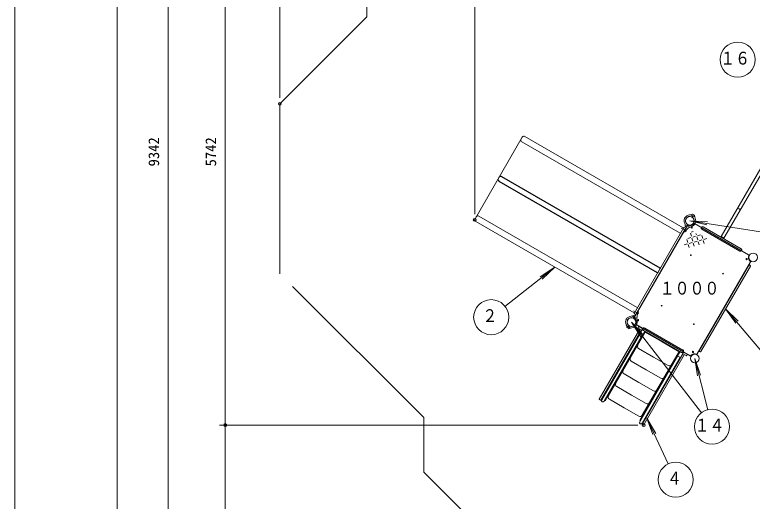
# Model space of a CAD drawing. Units: millimetres on the paper, scale 1:60. Extents: x -18 to 420, y -297 to 594.
# Drawn here: x 0 to 126.1, y 408.4 to 491.7 of the extents above; entities that cross this region are included whole.
import ezdxf
from ezdxf.enums import TextEntityAlignment as Align

# ---------------------------------------------------------------- set-up
doc = ezdxf.new("R2010")
doc.units = ezdxf.units.MM
doc.header["$PDMODE"] = 32
doc.header["$PDSIZE"] = 0.5
doc.linetypes.add('USER1', pattern=[50.8, 31.75, -6.35, 6.35, -6.35])
doc.linetypes.add('USER3', pattern=[63.5, 31.75, -6.35, 6.35, -6.35, 6.35, -6.35])
doc.layers.add('DEFPOINTS_3', color=7, linetype='Continuous', lineweight=9)
doc.layers.add('LY_1', color=7, linetype='Continuous', lineweight=9)
doc.styles.add('ＭＳ ゴシック', font='')
doc.styles.get('ＭＳ ゴシック').set_extended_font_data('MS Gothic')

# ---------------------------------------------------------------- blocks, each defined once
blk = doc.blocks.new('-000-_DOTSMALL')
at = {"color": 7, "linetype": 'Continuous', "lineweight": 9}
blk.add_circle((0, 0), 0.0625, dxfattribs=at)
blk.add_circle((0, 0), 0.0625, dxfattribs=at)

msp = doc.modelspace()

# ---------------------------------------------------------------- linework, layer by layer
at = {"layer": 'DEFPOINTS_3'}
msp.add_line((0, 594), (0, 297), dxfattribs=at)
at = {"layer": 'LY_1'}
for p, q in [((17.5, 579), (17.5, 312)), ((120.778, 453.71), (139.195, 485.608)), ((121.269, 453.426), (139.686, 485.325)), ((78.704, 456.735), (86.788, 470.736)), ((87.243, 470.858), (114.306, 455.233)), ((86.701, 469.92), (113.764, 454.295)), ((82.785, 463.136), (109.848, 447.511)), ((82.826, 463.208), (109.889, 447.583)), ((83.243, 463.93), (110.306, 448.305)), ((83.285, 464.002), (110.348, 448.377)), ((79.368, 457.218), (106.431, 441.593)), ((114.507, 456.753), (114.505, 456.754)), ((114.674, 457.042), (114.671, 457.043)), ((115.813, 457.093), (116.01, 457.433)), ((115.856, 457.068), (116.053, 457.408)), ((115.996, 457.479), (115.881, 457.541)), ((116.099, 457.42), (116.202, 457.356)), ((78.826, 456.28), (105.889, 440.655)), ((109.92, 447.469), (114.416, 455.256)), ((115.075, 455.715), (110.466, 447.732)), ((114.484, 455.275), (114.672, 455.166)), ((114.789, 455.389), (114.686, 455.453)), ((115.032, 455.74), (114.836, 455.4)), ((120.844, 453.258), (116.22, 455.928)), ((117.723, 455.351), (124.218, 451.601)), ((114.69, 455.098), (106.198, 440.39)), ((114.434, 454.535), (114.512, 454.495)), ((117.496, 454.958), (123.991, 451.208)), ((121.269, 453.426), (120.778, 453.71)), ((120.844, 453.258), (125.469, 450.588)), ((121.248, 441.507), (125.793, 449.379)), ((105.856, 439.748), (110.466, 447.732)), ((125.499, 448.819), (117.04, 434.169)), ((125.773, 448.661), (117.315, 434.011)), ((125.742, 448.775), (125.613, 448.85)), ((121.248, 441.507), (116.703, 433.635)), ((105.813, 439.773), (106.01, 440.113)), ((105.996, 440.159), (105.889, 440.216)), ((105.942, 440.48), (106.13, 440.372)), ((106.558, 440.893), (106.632, 440.846)), ((104.507, 439.432), (104.505, 439.434)), ((104.674, 439.721), (104.671, 439.722)), ((99.953, 425.872), (106.863, 437.841)), ((100.227, 425.714), (107.162, 437.726)), ((104.789, 438.068), (104.678, 438.138)), ((105.032, 438.42), (104.836, 438.08)), ((105.075, 438.395), (104.879, 438.055)), ((104.892, 438.009), (104.999, 437.952)), ((110.869, 435.98), (106.245, 438.65)), ((106.591, 438.153), (106.666, 438.282)), ((106.621, 438.039), (107.22, 437.693)), ((106.629, 438.369), (106.656, 438.415)), ((107.401, 437.923), (106.629, 438.369)), ((107.428, 437.969), (106.656, 438.415)), ((106.848, 437.049), (107.365, 437.944)), ((110.744, 435.763), (107.496, 437.638)), ((110.97, 436.155), (107.723, 438.03)), ((100.369, 425.747), (106.883, 437.029)), ((100.762, 425.521), (107.276, 436.802)), ((100.956, 425.644), (107.74, 437.393)), ((101.52, 426.454), (107.812, 437.351)), ((107.31, 436.782), (106.848, 437.049)), ((107.31, 436.782), (107.727, 437.504)), ((107.682, 437.426), (110.699, 435.685)), ((113.715, 433.943), (110.699, 435.685)), ((110.744, 435.763), (113.991, 433.888)), ((110.869, 435.98), (115.494, 433.311)), ((110.97, 436.155), (114.218, 434.28)), ((109.199, 433.086), (106.673, 434.545)), ((106.874, 422.227), (113.657, 433.976)), ((107.294, 423.12), (113.585, 434.018)), ((113.344, 433.299), (113.76, 434.021)), ((113.805, 433.032), (114.322, 433.927)), ((114.286, 433.948), (115.058, 433.502)), ((114.313, 433.994), (115.085, 433.549)), ((117.201, 433.98), (117.071, 434.055)), ((106.865, 421.997), (113.378, 433.279)), ((107.257, 421.771), (113.771, 433.052)), ((107.299, 421.63), (114.235, 433.643)), ((107.574, 421.472), (114.484, 433.441)), ((109.199, 433.086), (111.724, 431.628)), ((113.344, 433.299), (113.805, 433.032)), ((114.776, 433.33), (114.177, 433.676)), ((114.89, 433.361), (114.965, 433.491)), ((115.058, 433.502), (115.085, 433.549)), ((107.949, 430.921), (105.423, 432.38)), ((106.699, 428.756), (104.173, 430.215)), ((107.949, 430.921), (110.474, 429.463)), ((106.699, 428.756), (109.224, 427.298)), ((105.449, 426.591), (102.923, 428.05)), ((105.449, 426.591), (107.974, 425.133)), ((100.159, 425.695), (99.971, 425.804)), ((100.471, 425.924), (100.379, 425.977)), ((100.956, 425.644), (100.864, 425.697)), ((104.199, 424.426), (101.673, 425.885)), ((104.199, 424.426), (106.724, 422.968)), ((106.874, 422.227), (106.967, 422.174)), ((107.318, 421.562), (107.505, 421.454)), ((107.359, 421.947), (107.452, 421.894))]:
    msp.add_line(p, q, dxfattribs=at)
at = {"layer": 'LY_1', "lineweight": 18}
for p, q in [((45.326, 477.431), (45.326, 571.046)), ((78.66, 457.569), (78.66, 562.115)), ((26.237, 391.447), (26.237, 547.153)), ((35.987, 421.447), (35.987, 517.153)), ((134.378, 453.483), (115.444, 456.404)), ((115.444, 456.404), (118.438, 456.207)), ((115.444, 456.404), (118.358, 455.69)), ((115.697, 453.755), (115.559, 454.267)), ((115.988, 454.565), (115.684, 454.483)), ((116.55, 453.983), (116.477, 454.256)), ((117.279, 453.996), (116.767, 453.858)), ((115.072, 452.672), (114.934, 453.184)), ((115.572, 453.538), (115.059, 453.401)), ((115.925, 452.901), (115.788, 453.413)), ((116.425, 453.767), (115.913, 453.63)), ((116.654, 452.913), (116.142, 452.776)), ((116.779, 453.13), (116.642, 453.642)), ((117.008, 452.276), (116.871, 452.788)), ((117.508, 453.142), (116.996, 453.005)), ((117.633, 453.358), (117.496, 453.871)), ((117.862, 452.505), (117.724, 453.017)), ((118.362, 453.371), (117.849, 453.233)), ((114.947, 452.456), (114.434, 452.318)), ((115.3, 451.818), (115.163, 452.331)), ((115.8, 452.684), (115.288, 452.547)), ((116.154, 452.047), (116.017, 452.559)), ((83.824, 441.767), (92.358, 448.468)), ((92.358, 448.468), (89.846, 446.827)), ((92.358, 448.468), (90.169, 446.416)), ((110.42, 448.335), (105.924, 440.548)), ((127.825, 433.888), (121.544, 441.336)), ((121.544, 441.336), (123.67, 439.22)), ((121.544, 441.336), (123.271, 438.883)), ((117.407, 423.553), (105.444, 439.084)), ((105.444, 439.084), (107.475, 436.876)), ((105.444, 439.084), (107.061, 436.557)), ((118.497, 424.083), (116.27, 432.834)), ((116.27, 432.834), (117.26, 430.002)), ((116.27, 432.834), (116.754, 429.873)), ((111.749, 414.806), (108.084, 422.625)), ((108.084, 422.625), (109.589, 420.03)), ((108.084, 422.625), (109.116, 419.808)), ((106.53, 421.447), (34.987, 421.447)), ((35.987, 391.447), (35.987, 421.447))]:
    msp.add_line(p, q, dxfattribs=at)
at = {"layer": 'LY_1', "linetype": 'USER3', "lineweight": 18}
for p, q in [((60.202, 491.307), (60.202, 525.906)), ((45.326, 476.431), (60.202, 491.307)), ((45.326, 447.338), (45.326, 476.431)), ((69.946, 422.718), (45.326, 447.338)), ((69.946, 413.4), (69.946, 422.718)), ((91.899, 391.447), (69.946, 413.4))]:
    msp.add_line(p, q, dxfattribs=at)
at = {"layer": 'LY_1', "linetype": 'USER1', "lineweight": 18}
for p, q in [((115.636, 457.4), (116.211, 457.068)), ((114.678, 455.74), (115.252, 455.408)), ((114.879, 454.614), (113.939, 455.156)), ((106.713, 440.468), (105.772, 441.011)), ((105.636, 440.08), (106.211, 439.748)), ((104.678, 438.42), (105.252, 438.088))]:
    msp.add_line(p, q, dxfattribs=at)
at = {"layer": 'LY_1', "lineweight": 18}
for centre in [(123.614, 483.987), (81.465, 439.914), (119.237, 421.176), (113.023, 412.09)]:
    msp.add_circle(centre, 3, dxfattribs=at)
at = {"layer": 'LY_1'}
for centre, radius in [((115.444, 456.404), 0.743), ((115.746, 455.277), 0.108), ((115.614, 450.533), 0.0625), ((126.27, 450.154), 0.743), ((125.143, 449.852), 0.108), ((121.099, 447.366), 0.0625), ((110.614, 441.872), 0.0625), ((105.444, 439.084), 0.743), ((106.571, 439.386), 0.108), ((116.099, 438.706), 0.0625), ((115.968, 433.961), 0.108), ((116.27, 432.834), 0.743)]:
    msp.add_circle(centre, radius, dxfattribs=at)
for centre, radius, start, end in [((86.868, 470.209), 0.333, 150, 240), ((87.076, 470.569), 0.333, 60, 150), ((82.951, 463.425), 0.333, 150, 240), ((82.993, 463.497), 0.333, 150, 240), ((83.076, 463.641), 0.333, 60, 150), ((83.118, 463.713), 0.333, 60, 150), ((123.982, 458.692), 0.283, 150, 330), ((78.993, 456.569), 0.333, 150, 240), ((79.201, 456.93), 0.333, 60, 150), ((115.444, 456.404), 1, 150, 207.27281), ((114.513, 456.769), 0.0167, 158.62693, 240), ((115.444, 456.404), 1.017, 150, 158.62693), ((115.444, 456.404), 1.017, 141.37307, 150), ((115.444, 456.404), 1, 92.72719, 150), ((114.663, 457.029), 0.0167, 60, 141.37307), ((115.444, 456.404), 0.75, 150, 235.72934), ((115.444, 456.404), 0.75, 64.27066, 150), ((115.357, 458.236), 0.833, 272.72719, 302.54116), ((115.784, 457.11), 0.0333, 244.27066, 330), ((115.85, 457.463), 0.0833, 62, 122.54116), ((115.885, 457.052), 0.0333, 150, 235.72934), ((115.444, 456.404), 0.75, 330, 55.72934), ((115.981, 457.45), 0.0333, 330, 62), ((116.082, 457.392), 0.0333, 58, 150), ((116.158, 457.285), 0.0833, 357.45884, 58), ((117.074, 457.244), 0.833, 177.45884, 207.27281), ((115.444, 456.404), 1, 330, 27.27281), ((114.459, 455.231), 0.05, 60, 150), ((116.411, 453.389), 2.167, 107.78276, 148.91585), ((113.815, 455.564), 0.833, 357.45884, 27.27281), ((114.73, 455.524), 0.0833, 177.45884, 238), ((114.807, 455.417), 0.0333, 238, 330), ((115.083, 455.562), 0.0833, 66.78718, 150), ((115.003, 455.757), 0.0333, 330, 55.72934), ((115.104, 455.699), 0.0333, 64.27066, 150), ((115.444, 456.404), 0.833, 246.78718, 323.21282), ((115.444, 456.404), 0.75, 244.27066, 330), ((115.444, 456.404), 1, 287.78276, 330), ((116.178, 455.855), 0.0833, 60, 143.21282), ((117.609, 455.154), 0.227, 60, 240), ((114.449, 454.564), 0.0333, 150, 243), ((114.527, 454.525), 0.0333, 243, 328.91585), ((114.647, 455.123), 0.05, 330, 60), ((124.104, 451.404), 0.227, 240, 60), ((126.27, 450.154), 0.833, 156.78718, 233.21282), ((125.427, 450.516), 0.0833, 336.78718, 60), ((125.721, 449.42), 0.0833, 330, 53.21282), ((125.571, 448.778), 0.0833, 60, 150), ((125.701, 448.703), 0.0833, 330, 60), ((105.357, 440.915), 0.833, 272.72719, 302.54116), ((105.85, 440.142), 0.0833, 62, 122.54116), ((105.967, 440.523), 0.05, 150, 240), ((105.981, 440.13), 0.0333, 330, 62), ((106.155, 440.415), 0.05, 240, 330), ((108.539, 439.754), 2.167, 151.08415, 192.21724), ((106.54, 440.865), 0.0333, 57, 150), ((106.613, 440.818), 0.0333, 331.08415, 57), ((105.444, 439.084), 1, 150, 207.27281), ((104.513, 439.448), 0.0167, 158.62693, 240), ((105.444, 439.084), 1.017, 150, 158.62693), ((105.444, 439.084), 1.017, 141.37307, 150), ((105.444, 439.084), 1, 92.72719, 150), ((104.663, 439.708), 0.0167, 60, 141.37307), ((105.444, 439.084), 0.75, 150, 235.72934), ((105.444, 439.084), 0.75, 64.27066, 150), ((105.784, 439.789), 0.0333, 244.27066, 330), ((105.885, 439.731), 0.0333, 150, 235.72934), ((105.444, 439.084), 0.75, 330, 55.72934), ((105.993, 439.818), 0.0833, 150, 233.21282), ((105.444, 439.084), 0.833, 336.78718, 53.21282), ((105.444, 439.084), 1, 330, 12.21724), ((103.815, 438.244), 0.833, 357.45884, 27.27281), ((104.73, 438.203), 0.0833, 177.45884, 238), ((104.807, 438.096), 0.0333, 238, 330), ((104.908, 438.038), 0.0333, 150, 242), ((105.038, 438.025), 0.0833, 242, 302.54116), ((105.003, 438.436), 0.0333, 330, 55.72934), ((105.104, 438.378), 0.0333, 64.27066, 150), ((105.531, 437.253), 0.833, 92.72719, 122.54116), ((105.444, 439.084), 0.75, 244.27066, 330), ((105.444, 439.084), 1, 272.72719, 330), ((106.287, 438.723), 0.0833, 156.78718, 240), ((106.663, 438.111), 0.0833, 150, 240), ((106.738, 438.241), 0.0833, 107.15636, 150), ((107.609, 437.834), 0.227, 60, 240), ((107.609, 437.834), 0.267, 28.21167, 144.26083), ((106.881, 434.906), 0.417, 150, 240), ((114.104, 434.084), 0.227, 240, 60), ((114.104, 434.084), 0.267, 335.73917, 91.78833), ((117.113, 434.127), 0.0833, 150, 240), ((117.242, 434.052), 0.0833, 240, 330), ((105.631, 432.741), 0.417, 150, 240), ((114.818, 433.403), 0.0833, 240, 330), ((114.893, 433.532), 0.0833, 330, 12.84364), ((115.535, 433.383), 0.0833, 240, 323.21282), ((116.27, 432.834), 0.833, 66.78718, 143.21282), ((116.631, 433.676), 0.0833, 246.78718, 330), ((111.933, 431.989), 0.417, 240, 330), ((104.381, 430.576), 0.417, 150, 240), ((110.683, 429.824), 0.417, 240, 330), ((103.131, 428.41), 0.417, 150, 240), ((101.881, 426.245), 0.417, 150, 240), ((109.433, 427.659), 0.417, 240, 330), ((99.996, 425.847), 0.05, 150, 240), ((100.184, 425.739), 0.05, 240, 330), ((100.566, 425.634), 0.227, 150, 330), ((108.183, 425.494), 0.417, 240, 330), ((106.933, 423.329), 0.417, 240, 330), ((107.061, 421.884), 0.227, 150, 330), ((107.343, 421.605), 0.05, 150, 240), ((107.53, 421.497), 0.05, 240, 330)]:
    msp.add_arc(centre, radius, start, end, dxfattribs=at)
at = {"layer": 'LY_1', "lineweight": 18}
for centre, start, end in [((114.264, 455.161), 330, 60), ((113.806, 454.367), 240, 330), ((110.264, 448.233), 330, 60), ((110.306, 448.305), 330, 60), ((109.889, 447.583), 240, 330), ((109.931, 447.655), 240, 330), ((106.389, 441.521), 330, 60), ((105.931, 440.727), 240, 330)]:
    msp.add_arc(centre, 0.0833, start, end, dxfattribs=at)
at = {"layer": 'LY_1'}
for p in [(45.326, 476.431), (45.326, 476.431), (78.66, 456.569), (78.66, 456.569), (35.987, 421.447), (107.53, 421.447), (107.53, 421.447)]:
    msp.add_point(p, dxfattribs=at)

# ---------------------------------------------------------------- block references
at = {"layer": 'LY_1', "xscale": 2.32, "yscale": 2.32}
for rotation in [90, 270]:
    msp.add_blockref('-000-_DOTSMALL', (35.987, 421.447), dxfattribs=dict(at, rotation=rotation))

# ---------------------------------------------------------------- texts
at = {"layer": 'LY_1', "style": 'ＭＳ ゴシック', "width": 0.85}
for s, p in [('１６', (120.614, 482.487)), ('１０００', (110.274, 443.119)), ('２', (79.965, 438.414)), ('１４', (116.237, 419.676)), ('４', (111.523, 410.59))]:
    msp.add_text(s, height=2.199, dxfattribs=at).set_placement(p, align=Align.BOTTOM_LEFT)
at = {"layer": 'LY_1', "style": 'ＭＳ ゴシック'}
for s, p in [('9342', (25.237, 465.717)), ('5742', (34.987, 465.717))]:
    msp.add_text(s, height=1.833, rotation=90, dxfattribs=at).set_placement(p, align=Align.BOTTOM_LEFT)

doc.saveas('drawing.dxf')
